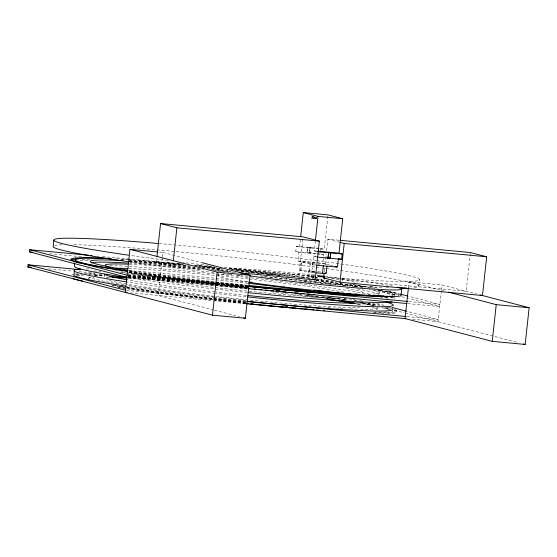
<?xml version="1.0" encoding="UTF-8"?>
<svg xmlns="http://www.w3.org/2000/svg" width="557" height="557" viewBox="0 0 557 557"><rect width="100%" height="100%" fill="white"/><g stroke="black" fill="none" stroke-linecap="round" stroke-linejoin="round"><path stroke-width="0.42" stroke-dasharray="2.79 2.09" d="M88.932 278.5L89.085 277.066A145.349 6.844 6.2 0 0 119.198 284.028M104.444 276.926L104.723 274.343M200.304 269.135L172.67 266.552L156.364 262.284L156.83 257.982M162.317 257.599L158.202 295.482L213.526 309.943M162.407 256.742L162.881 252.432L158.543 252.029M172.67 266.552L173.234 261.386M218.163 275.882L218.866 269.428M329.918 265.181L322.719 263.301L323.652 254.688L298.97 252.384L295.76 251.541L296.345 246.166L307.659 247.224L307.367 252.676L307.659 247.224M315.332 265.083L312.776 264.847L298.03 260.989L298.97 252.384M319.133 248.833L299.555 247.002L300.578 237.533M308.634 278.173L298.851 275.618L302.778 239.454M300.369 270.382L301.302 261.776M300.94 270.605L301.88 261.999M309.72 247.412L310.945 247.656L310.36 253.038L309.135 252.794L309.72 247.412L321.034 248.471L324.237 249.313L327.982 214.87M309.42 252.871L310.005 247.489M314.141 277.518L307.861 276.627L308.446 271.245L314.35 271.649M309.441 270.758L310.374 262.145M314.628 272.721L311.781 272.206L312.714 263.593L311.384 263.447A13.006 0.613 6.2 0 1 301.609 261.651A13.006 0.613 6.2 0 1 317.065 262.855M312.776 264.847L313.709 256.234L316.265 256.471M316.696 251.486L314.294 250.852L315.325 241.383M311.676 277.045L312.212 271.649L312.964 271.677L314.364 271.872L313.779 277.254L311.648 277.017L313.779 277.254M323.652 254.688L320.449 253.853L320.7 251.548M320.783 250.775L321.034 248.471M324.334 271.913L324.801 267.604M325.177 264.164L326.298 253.832M326.667 250.385L327.885 239.197L339.116 240.248M327.084 257.118L327.251 255.579M342.186 281.125L342.416 278.966L339.819 278.723M377.214 307.22L376.978 309.372A145.349 6.844 6.2 0 0 372.508 307.645M379.129 294.159L379.289 292.717M393.987 299.102L394.265 296.519M394.384 295.447L394.502 294.368M396.201 311.384L396.319 310.312M398.457 295.885L398.568 294.806A164.747 7.763 6.2 0 0 388.313 290.998M408.406 287.844L409.054 281.863L441.973 284.94L476.339 293.929M418.746 285.776L419.449 279.322M441.325 290.921L437.983 321.654L411.999 319.224M441.416 290.065L441.973 284.94M470.282 253.386L466.167 291.269L331.45 278.667M310.945 247.656L307.951 247.294M310.36 253.038L307.13 252.697M307.861 276.627L313.765 277.031M314.336 271.886L312.212 271.649M319.983 248.909L324.237 249.313M314.294 250.852L316.849 251.096M295.76 251.541L307.367 252.676M309.135 252.794L316.411 253.477M317.218 253.553L320.449 253.853M298.03 260.989L322.719 263.301M97.287 256.039L99.014 256.199M102.481 256.526L182.174 263.976M194.296 265.111L214.222 266.977M228.948 268.356L314.698 276.376M326.827 277.511L338.955 278.646M156.364 262.284L184.861 264.951M199.538 266.33L219.402 268.182M231.489 269.316L298.851 275.618M49.406 253.734L83.188 256.895M129.099 261.191L195.799 267.43M207.058 268.481L227.848 270.423M240.84 271.642L246.904 272.206M247.768 272.289L261.63 273.584M262.493 273.668L306.67 277.797M307.534 277.88L313.598 278.444M314.468 278.528L324.863 279.503M214.988 270.507L235.715 272.45M93.917 270.946L100.845 271.593M127.699 274.107L248.102 285.365M128.019 275.262L216.374 283.527M217.244 283.61L247.559 286.444M408.671 301.518L439.856 304.435L408.775 296.31M48.64 268.885L72.89 271.155M78.955 271.719L94.551 273.181M128.326 276.335L214.083 284.355M217.55 284.683L247.865 287.516M126.919 277.337L247.322 288.596M407.571 303.586L439.619 306.587L408.539 298.461M126.383 290.329L245.922 301.511M407.035 316.585L438.22 319.502L406.297 311.161M130.484 292.891L212.774 300.585M213.637 300.669L245.686 303.662M318.284 264.436L319.669 264.575M314.726 272.136L308.446 271.245M311.781 272.206L310.444 272.053A13.006 0.613 6.2 0 1 300.515 270.277A13.006 0.613 6.2 0 1 314.454 271.273M315.561 264.115L312.714 263.593M317.386 272.081L317.915 272.192M312.254 216.046L313.535 216.381M314.942 217.39L316.223 217.724M312.888 217.167L314.169 217.502M315.582 218.483L316.863 218.817A1.086 1.03 -75.4 0 1 316.432 217.174M313.285 216.436A1.086 1.03 -75.4 0 0 313.521 218.288L314.802 218.623M311.467 218.066L312.749 218.4M327.885 239.197L339.304 242.177M296.345 246.166L299.555 247.002M313.709 256.234L316.118 256.861M409.054 281.863L444.263 291.067M330.754 265.404L333.274 266.058M342.416 278.966L356.696 282.698M370.14 286.214L377.695 288.192M388.619 291.039L399.536 293.894M356.466 284.857L366.541 287.489M377.465 290.343L395.943 295.168M401.82 296.707L407.703 298.246M376.901 303.474L385.298 305.668M353.145 299.478L358.186 300.801M367.425 303.21L376.664 305.626M385.068 307.826L390.109 309.142M394.307 310.235L404.382 312.874M405.224 313.09L517.62 342.464M162.881 252.432L202.275 262.73M214.361 310.158L239.51 316.731M340.536 270.493A184.012 8.668 6.2 0 1 411.957 287.774M388.849 287.677A184.012 8.668 6.2 0 1 385.458 287.544M381.907 287.391A184.012 8.668 6.2 0 1 317.058 282.921M316.188 282.845A184.012 8.668 6.2 0 1 310.075 282.322M306.545 282.009A184.012 8.668 6.2 0 1 303.871 281.772M247.628 276.279A184.012 8.668 6.2 0 1 240.735 275.548M239.872 275.457A184.012 8.668 6.2 0 1 235.534 274.991M232.053 274.608A184.012 8.668 6.2 0 1 229.435 274.322M225.07 273.842A184.012 8.668 6.2 0 1 223.322 273.647M213.742 272.561A184.012 8.668 6.2 0 1 129.67 261.887M54.67 245.498A184.012 8.668 6.2 0 1 62.175 244.753M73.97 244.704A184.012 8.668 6.2 0 1 315.255 267.054M316.084 267.158A184.012 8.668 6.2 0 1 320.978 267.813M322.795 268.056A184.012 8.668 6.2 0 1 325.511 268.418M326.416 268.544A184.012 8.668 6.2 0 1 339.673 270.375M316.787 260.704A184.012 8.668 6.2 0 1 341.803 278.389M340.891 278.319A184.012 8.668 6.2 0 1 326.249 277.17M314.287 276.168A184.012 8.668 6.2 0 1 223.155 267.088M208.381 265.411A184.012 8.668 6.2 0 1 183.156 262.396M168.325 260.537A184.012 8.668 6.2 0 1 130.366 255.433M159.03 243.548A184.012 8.668 6.2 0 1 315.958 260.592M247.468 282.037A92.114 4.338 6.2 0 1 231.628 274.824M236.739 275.019A92.114 4.338 6.2 0 1 240.52 275.214M263.726 276.815A92.114 4.338 6.2 0 1 268.815 277.233M269.679 277.309A92.114 4.338 6.2 0 1 351.112 286.173M352.031 286.291A92.114 4.338 6.2 0 1 356.564 286.904M379.602 290.336A92.114 4.338 6.2 0 1 400.762 295.022M228.927 272.289A92.114 4.338 6.2 0 1 219.409 268.725M229.359 268.293A92.114 4.338 6.2 0 1 314.837 275.242M325.093 276.404A92.114 4.338 6.2 0 1 338.691 278.034M342.068 278.458A92.114 4.338 6.2 0 1 392.532 286.096M377.646 307.868A145.349 6.844 6.2 0 1 360.713 309.205M357.622 309.135A145.349 6.844 6.2 0 1 347.895 308.766M342.966 308.522A145.349 6.844 6.2 0 1 336.818 308.174M330.197 307.763A145.349 6.844 6.2 0 1 327.607 307.596M319.544 307.025A145.349 6.844 6.2 0 1 317.706 306.893M310.903 306.378A145.349 6.844 6.2 0 1 309.267 306.246M246.131 300.411A145.349 6.844 6.2 0 1 214.327 296.93M213.47 296.832A145.349 6.844 6.2 0 1 127.414 285.379M124.023 284.829A145.349 6.844 6.2 0 1 119.978 284.161M94.934 275.151A145.349 6.844 6.2 0 1 102.767 275.04M127.901 276.014A145.349 6.844 6.2 0 1 214.946 283.339M215.824 283.429A145.349 6.844 6.2 0 1 247.698 286.869M328.01 297.229A145.349 6.844 6.2 0 1 346.322 300.126M362.349 303.064A145.349 6.844 6.2 0 1 373.677 305.772M245.895 302.562A145.349 6.844 6.2 0 1 122.965 286.848M122.143 286.709A145.349 6.844 6.2 0 1 118.961 286.18M115.94 285.657A145.349 6.844 6.2 0 1 114.484 285.407M113.774 285.281A145.349 6.844 6.2 0 1 110.822 284.745M88.424 278.57A145.349 6.844 6.2 0 1 93.931 277.344M106.867 277.268A145.349 6.844 6.2 0 1 109.256 277.33M128.451 278.215A145.349 6.844 6.2 0 1 247.468 289.02M270.723 291.743A145.349 6.844 6.2 0 1 275.067 292.279M275.938 292.383A145.349 6.844 6.2 0 1 318.04 297.96M356.898 304.199A145.349 6.844 6.2 0 1 360.456 304.881M360.254 307.046A130.046 6.127 6.2 0 1 260.551 301.135A130.046 6.127 6.2 0 1 127.261 284.202M126.55 284.077A130.046 6.127 6.2 0 1 107.076 279.844M106.54 277.17A130.046 6.127 6.2 0 1 107.696 277.059M128.263 277.17A130.046 6.127 6.2 0 1 216.227 284.202M217.084 284.286A130.046 6.127 6.2 0 1 247.385 287.565M307.478 295.161A130.046 6.127 6.2 0 1 309.984 295.516M310.806 295.635A130.046 6.127 6.2 0 1 330.538 298.649M331.366 298.782A130.046 6.127 6.2 0 1 335.335 299.443M358.332 304.171A130.046 6.127 6.2 0 1 360.685 304.958M392.149 310.959A160.653 7.568 6.2 0 1 380.417 313.201M245.345 303.231A160.653 7.568 6.2 0 1 213.784 299.777M212.934 299.68A160.653 7.568 6.2 0 1 118.063 287.134M77.005 275.743A160.653 7.568 6.2 0 1 83.369 275.416M94.558 275.499A160.653 7.568 6.2 0 1 104.807 275.861M127.873 277.177A160.653 7.568 6.2 0 1 246.946 288.234M293.504 293.817A160.653 7.568 6.2 0 1 295.182 294.033M298.503 294.465A160.653 7.568 6.2 0 1 301.769 294.89M304.491 295.252A160.653 7.568 6.2 0 1 329.619 298.719M332.828 299.186A160.653 7.568 6.2 0 1 334.402 299.415M360.936 303.621A160.653 7.568 6.2 0 1 372.257 305.682M382.269 307.784A160.653 7.568 6.2 0 1 389.545 309.783M386.92 311.934A160.653 7.568 6.2 0 1 372.918 312.052M245.456 302.159A160.653 7.568 6.2 0 1 123.605 286.904M122.686 286.764A160.653 7.568 6.2 0 1 119.066 286.201M118.181 286.061A160.653 7.568 6.2 0 1 114.7 285.504M76.017 274.81A160.653 7.568 6.2 0 1 81.607 274.385M88.925 274.316A160.653 7.568 6.2 0 1 102.189 274.671M127.992 276.098A160.653 7.568 6.2 0 1 216.304 283.833M217.167 283.924A160.653 7.568 6.2 0 1 247.914 287.252M322.245 296.575A160.653 7.568 6.2 0 1 326.451 297.173M327.279 297.292A160.653 7.568 6.2 0 1 346.106 300.098M363.282 302.931A160.653 7.568 6.2 0 1 377.402 305.612M385.973 307.603A160.653 7.568 6.2 0 1 390.979 309.212M246.041 296.777A160.653 7.568 6.2 0 1 216.186 293.518M215.336 293.421A160.653 7.568 6.2 0 1 126.975 281.946M86.119 268.934A160.653 7.568 6.2 0 1 91.557 268.961M128.576 270.716A160.653 7.568 6.2 0 1 247.642 281.779M283.074 285.964A160.653 7.568 6.2 0 1 284.808 286.18M245.574 301.079A160.653 7.568 6.2 0 1 215.712 297.821M214.863 297.723A160.653 7.568 6.2 0 1 126.509 286.249M84.601 273.243A160.653 7.568 6.2 0 1 94.787 273.341M128.11 275.026A160.653 7.568 6.2 0 1 248.032 286.18M344.414 298.74A160.653 7.568 6.2 0 1 357.281 300.808M372.494 303.523A160.653 7.568 6.2 0 1 382.499 305.633M389.782 307.631A160.653 7.568 6.2 0 1 392.044 308.592M246.25 295.342A130.046 6.127 6.2 0 1 215.935 292.028M215.079 291.924A130.046 6.127 6.2 0 1 127.024 279.774M121.99 272.631A130.046 6.127 6.2 0 1 127.832 272.833M128.73 272.867A130.046 6.127 6.2 0 1 214.974 279.718M215.831 279.809A130.046 6.127 6.2 0 1 247.858 283.255M359.69 300.139A130.046 6.127 6.2 0 1 361.716 300.891M394.259 310.444A164.747 7.763 6.2 0 1 387.797 313.619M245.658 303.461A164.747 7.763 6.2 0 1 118.133 287.426M76.372 275.033A164.747 7.763 6.2 0 1 81.865 274.907M94.321 275.116A164.747 7.763 6.2 0 1 103.463 275.478M128.249 276.947A164.747 7.763 6.2 0 1 214.118 284.502M214.988 284.592A164.747 7.763 6.2 0 1 246.758 288.018M300.314 294.486A164.747 7.763 6.2 0 1 301.929 294.695M306.253 295.266A164.747 7.763 6.2 0 1 336.261 299.443M362.795 303.621A164.747 7.763 6.2 0 1 373.942 305.612M384.713 307.819A164.747 7.763 6.2 0 1 389.754 309.044M394.377 309.365A164.747 7.763 6.2 0 1 373.301 312.456M245.776 302.381A164.747 7.763 6.2 0 1 126.578 287.614M124.698 287.328A164.747 7.763 6.2 0 1 112.096 285.372M72.013 274.336A164.747 7.763 6.2 0 1 74.304 274.093M74.986 274.037A164.747 7.763 6.2 0 1 78.154 273.891M88.083 273.877A164.747 7.763 6.2 0 1 97.948 274.162M128.368 275.868A164.747 7.763 6.2 0 1 215.97 283.604M216.833 283.694A164.747 7.763 6.2 0 1 247.733 287.036M329.096 297.306A164.747 7.763 6.2 0 1 347.819 300.091M365.176 302.931A164.747 7.763 6.2 0 1 366.645 303.189M368.073 303.44A164.747 7.763 6.2 0 1 379.435 305.591M387.456 307.36A164.747 7.763 6.2 0 1 390.944 308.265M346.224 298.754A130.046 6.127 6.2 0 1 344.073 298.691M339.387 298.524A130.046 6.127 6.2 0 1 128.103 275.576M128.785 268.544A130.046 6.127 6.2 0 1 215.573 275.43M216.436 275.52A130.046 6.127 6.2 0 1 248.457 278.966M249.32 279.064A130.046 6.127 6.2 0 1 345.201 292.425M247.872 286.799A130.046 6.127 6.2 0 1 215.858 283.297M214.995 283.2A130.046 6.127 6.2 0 1 128.57 271.273M129.252 264.241A130.046 6.127 6.2 0 1 204.099 269.936M218.636 271.391A130.046 6.127 6.2 0 1 220.37 271.565M260.112 275.959A130.046 6.127 6.2 0 1 306.949 281.967M307.826 282.093A130.046 6.127 6.2 0 1 312.136 282.712M346.35 288.254A130.046 6.127 6.2 0 1 362.781 293.915M374.262 290.392A145.349 6.844 6.2 0 1 368.003 294.187M248.018 285.372A145.349 6.844 6.2 0 1 129.008 270.305M129.44 260.948A145.349 6.844 6.2 0 1 187.361 265.431M197.839 266.413A145.349 6.844 6.2 0 1 218.978 268.516M219.841 268.606A145.349 6.844 6.2 0 1 222.417 268.871M235.256 270.242A145.349 6.844 6.2 0 1 277.985 275.186M278.862 275.297A145.349 6.844 6.2 0 1 282.364 275.729M285.845 276.168A145.349 6.844 6.2 0 1 287.579 276.39M315.84 280.157A145.349 6.844 6.2 0 1 358.318 286.89M248.22 286.117A160.653 7.568 6.2 0 1 129.161 271.336M121.551 259.437A160.653 7.568 6.2 0 1 127.727 259.827M128.528 259.875A160.653 7.568 6.2 0 1 182.431 264.213M197.227 265.605A160.653 7.568 6.2 0 1 216.13 267.492M230.911 269.045A160.653 7.568 6.2 0 1 304.463 277.776M316.111 279.342A160.653 7.568 6.2 0 1 336.324 282.204M348.397 284.042A160.653 7.568 6.2 0 1 369.284 287.551M370.029 287.684A160.653 7.568 6.2 0 1 372.891 288.22M385.723 290.949A160.653 7.568 6.2 0 1 393.548 295.119M248.29 286.319A164.747 7.763 6.2 0 1 128.716 271.531M115.71 258.81A164.747 7.763 6.2 0 1 127.476 259.548M128.312 259.604A164.747 7.763 6.2 0 1 182.216 263.983M194.49 265.146A164.747 7.763 6.2 0 1 214.292 267.109M229.143 268.662A164.747 7.763 6.2 0 1 306.461 277.825M307.297 277.936A164.747 7.763 6.2 0 1 311.44 278.486M316.306 279.141A164.747 7.763 6.2 0 1 332.425 281.389M350.29 284.063A164.747 7.763 6.2 0 1 352.219 284.362M353.173 284.516A164.747 7.763 6.2 0 1 375.014 288.241M392.984 297.313A164.747 7.763 6.2 0 1 378.899 297.487M248.171 287.398A164.747 7.763 6.2 0 1 217.146 284.014M216.29 283.917A164.747 7.763 6.2 0 1 128.597 272.603M122.993 271.76A164.747 7.763 6.2 0 1 121.447 271.524M118.195 271.015A164.747 7.763 6.2 0 1 113.461 270.263M129.878 260.794A164.747 7.763 6.2 0 1 187.417 265.557M202.031 266.963A164.747 7.763 6.2 0 1 222.041 269.003M236.788 270.577A164.747 7.763 6.2 0 1 275.819 275.061M276.641 275.158A164.747 7.763 6.2 0 1 281.097 275.701M316.188 280.22A164.747 7.763 6.2 0 1 364.765 287.509M380.382 290.385A164.747 7.763 6.2 0 1 398.081 295.335M248.102 287.196A160.653 7.568 6.2 0 1 215.113 283.59M214.243 283.485A160.653 7.568 6.2 0 1 129.043 272.415M82.102 259.367A160.653 7.568 6.2 0 1 91.996 259.27M129.217 261.003A160.653 7.568 6.2 0 1 191.155 266.114M202.198 267.179A160.653 7.568 6.2 0 1 222.104 269.205M236.836 270.779A160.653 7.568 6.2 0 1 269.72 274.524M270.563 274.629A160.653 7.568 6.2 0 1 273.933 275.033M315.993 280.415A160.653 7.568 6.2 0 1 359.39 286.918M360.261 287.064A160.653 7.568 6.2 0 1 362.816 287.503M377.952 290.322A160.653 7.568 6.2 0 1 394.286 295.189M247.781 287.523A145.349 6.844 6.2 0 1 215.211 283.959M214.354 283.861A145.349 6.844 6.2 0 1 128.778 272.457M129.21 263.099A145.349 6.844 6.2 0 1 200.917 268.885M212.746 270.054A145.349 6.844 6.2 0 1 234.17 272.303M281.257 277.776A145.349 6.844 6.2 0 1 327.725 284.063M328.546 284.188A145.349 6.844 6.2 0 1 332.585 284.794M357.357 288.909A145.349 6.844 6.2 0 1 378.941 294.604M247.517 292.578A160.653 7.568 6.2 0 1 128.458 277.797M109.715 265.278A160.653 7.568 6.2 0 1 128.632 266.385M129.44 266.441A160.653 7.568 6.2 0 1 215.427 273.953M216.297 274.044A160.653 7.568 6.2 0 1 250.163 277.706M251.033 277.804A160.653 7.568 6.2 0 1 371.491 294.549M384.288 297.229A160.653 7.568 6.2 0 1 388.25 298.253M393.312 297.271A160.653 7.568 6.2 0 1 386.461 298.044M247.12 288.178A160.653 7.568 6.2 0 1 216.736 284.864M215.865 284.766A160.653 7.568 6.2 0 1 128.124 273.369M127.33 273.25A160.653 7.568 6.2 0 1 119.017 271.962M80.173 260.544A160.653 7.568 6.2 0 1 89.949 260.321M129.906 262.138A160.653 7.568 6.2 0 1 195.312 267.597M210.685 269.115A160.653 7.568 6.2 0 1 230.675 271.196M298.294 279.161A160.653 7.568 6.2 0 1 300 279.377M304.226 279.934A160.653 7.568 6.2 0 1 347.192 286.04M369.054 289.703A160.653 7.568 6.2 0 1 370.53 289.974M372.661 290.378A160.653 7.568 6.2 0 1 392.845 295.37M317.748 271.663A13.006 0.613 6.2 0 1 321.417 272.164M317.88 262.96A13.006 0.613 6.2 0 1 325.671 264.679M316.153 217.174A1.086 1.03 -75.4 0 1 315.596 218.602A1.086 1.03 -75.4 0 1 314.245 218.052A1.086 1.03 -75.4 0 1 314.802 216.624M316.801 218.107A1.086 1.03 -75.4 0 1 315.018 217.084M313.772 216.513A1.086 1.03 -75.4 0 1 313.911 218.1A1.086 1.03 -75.4 0 1 312.386 218.142A1.086 1.03 -75.4 0 1 312.512 216.548M312.818 216.617A1.086 1.03 -75.4 0 1 311.823 218.135A1.086 1.03 -75.4 0 1 310.945 216.582A1.086 1.03 -75.4 0 1 312.679 216.374M314.942 217.112A1.086 1.03 -75.4 0 1 313.521 218.288"/><path stroke-width="0.84" d="M202.275 262.73L250.058 275.221L245.379 318.263L212.468 315.185L27.85 266.935L28.087 264.784L80.055 269.651M126.919 277.337L29.486 251.868L29.723 249.717L88.619 255.231M53.862 240.394L53.166 246.855A184.012 8.668 6.2 0 0 127.971 261.651M74.749 262.8L74.373 266.239A160.653 7.568 6.2 0 0 126.857 277.553M74.387 271.168L73.921 275.478A160.653 7.568 6.2 0 0 125.576 286.11M157.68 251.952L129.962 249.355L125.283 292.404L127.017 292.564M157.018 256.262L160.569 223.545L303.057 236.871L319.37 241.139L315.158 279.879L240.032 272.853M173.324 260.523L176.882 227.806L160.569 223.545M212.468 315.185L217.139 272.143L129.962 249.355M300.676 236.669L303.293 212.565L327.982 214.87L342.722 218.727L338.983 253.163L342.186 253.999L341.601 259.381L330.002 258.246L330.816 252.85L328.721 252.551L327.627 252.488L328.818 252.753L328.233 258.128L316.919 257.069M315.415 240.52L318.04 216.415L303.293 212.565M315.951 272.888L322.517 273.341L323.359 265.592M339.979 240.325L470.373 252.523L486.686 256.784L482.473 295.53L339.986 282.204L323.68 277.936L324.146 273.633M326.207 273.139L326.952 266.246M328.233 258.128L328.115 256.519M328.365 254.215L328.533 252.676M330.287 258.323L330.586 252.871M338.398 258.545L337.465 267.151L317.03 265.243M339.986 282.204L344.198 243.458L340.118 242.392M401.757 288.784L401.061 295.245A92.114 4.338 6.2 0 1 349.107 293.783A92.114 4.338 6.2 0 1 248.394 282.176M408.406 287.844L405.064 318.576L492.249 341.357L525.16 344.435L529.15 307.729L480.03 294.89M492.249 341.357L496.231 304.651L448.455 292.16M330.05 258.253L327.001 257.891L327.948 258.058M315.297 277.616L317.33 277.574M318.04 216.415L342.722 218.727M176.882 227.806L319.37 241.139M344.198 243.458L486.686 256.784M317.699 251.172L338.983 253.163M317.504 251.694L328.818 252.753M330.872 252.941L342.186 253.999M328.184 257.592L329.883 257.745M90.352 255.391L92.086 255.552M323.68 277.936L325.406 278.103M29.486 251.868L32.954 252.196M217.139 272.143L250.058 275.221M496.231 304.651L529.15 307.729M248.422 286.528L407.808 301.434M27.85 266.935L31.317 267.263M248.192 288.679L406.707 303.509M246.786 301.595L406.164 316.501M246.556 303.746L405.935 318.653M314.956 277.184L315.993 277.33M339.199 258.754L341.601 259.381M334.945 266.497L336.623 266.935M400.379 294.117L407.933 296.094M312.714 279.238L315.158 279.879M392.017 307.429L406.297 311.161M523.483 343.996L525.16 344.435M29.723 249.717L127.156 275.186M243.701 317.831L245.379 318.263M28.087 264.784L125.52 290.253M406.304 287.955A184.012 8.668 6.2 0 1 401.298 287.969M324.578 277.031A184.012 8.668 6.2 0 1 317.755 276.467M128.674 255.19A184.012 8.668 6.2 0 1 158.16 243.472M397.385 287.189A92.114 4.338 6.2 0 1 360.685 288.213A92.114 4.338 6.2 0 1 249.863 275.833M317.413 275.527A92.114 4.338 6.2 0 1 324.244 276.307M112.653 277.442A145.349 6.844 6.2 0 1 126.885 278.124M327.781 299.381A145.349 6.844 6.2 0 1 352.059 303.314M109.82 276.926A130.046 6.127 6.2 0 1 126.488 277.101M341.817 300.585A130.046 6.127 6.2 0 1 355.053 303.3M386.558 302.221A160.653 7.568 6.2 0 1 247.761 296.951M126.042 281.807A160.653 7.568 6.2 0 1 80.507 269.08M250.204 282.065A160.653 7.568 6.2 0 1 251.903 282.26M314.148 289.995A160.653 7.568 6.2 0 1 315.91 290.232M317.664 290.476A160.653 7.568 6.2 0 1 337.424 293.302M392.379 308.808A160.653 7.568 6.2 0 1 247.294 301.26M362.899 301.908A130.046 6.127 6.2 0 1 247.962 295.516M127.024 279.774A130.046 6.127 6.2 0 1 104.723 274.343M248.721 283.353A130.046 6.127 6.2 0 1 312.909 291.569M324.801 310.715A164.747 7.763 6.2 0 1 323.192 310.597M319.934 310.34A164.747 7.763 6.2 0 1 316.606 310.075M314.071 309.873A164.747 7.763 6.2 0 1 309.783 309.518M308.049 309.379A164.747 7.763 6.2 0 1 303.662 309.003M301.894 308.85A164.747 7.763 6.2 0 1 255.183 304.442M253.449 304.268A164.747 7.763 6.2 0 1 249.982 303.906M248.248 303.732A164.747 7.763 6.2 0 1 246.521 303.551M82.554 281.09A164.747 7.763 6.2 0 1 73.106 278.681M307.499 309.114A160.653 7.568 6.2 0 1 305.765 308.968M302.263 308.669A160.653 7.568 6.2 0 1 299.61 308.439M296.046 308.132A160.653 7.568 6.2 0 1 292.46 307.812M289.751 307.568A160.653 7.568 6.2 0 1 286.131 307.241M283.68 307.018A160.653 7.568 6.2 0 1 280.387 306.712M277.887 306.475A160.653 7.568 6.2 0 1 274.531 306.155M271.99 305.911A160.653 7.568 6.2 0 1 268.585 305.584M266.016 305.333A160.653 7.568 6.2 0 1 263.447 305.076M260.001 304.735A160.653 7.568 6.2 0 1 257.411 304.47M253.957 304.122A160.653 7.568 6.2 0 1 251.367 303.857M247.921 303.502A160.653 7.568 6.2 0 1 246.201 303.321M287.607 306.496A164.747 7.763 6.2 0 1 285.142 306.266M115.842 268.223A130.046 6.127 6.2 0 1 127.971 268.509M110.927 267.632A130.046 6.127 6.2 0 1 109.764 267.311M108.413 266.907A130.046 6.127 6.2 0 1 127.637 264.178M357.253 294.005A145.349 6.844 6.2 0 1 354.976 293.929M350.931 293.762A145.349 6.844 6.2 0 1 248.875 285.456M127.121 269.999A145.349 6.844 6.2 0 1 122.972 260.592M383.738 295.969A160.653 7.568 6.2 0 1 249.09 286.207M127.56 271.099A160.653 7.568 6.2 0 1 111.296 258.866M393.103 296.233A164.747 7.763 6.2 0 1 249.167 286.409M127.087 271.287A164.747 7.763 6.2 0 1 108.149 258.399M280.15 290.58A164.747 7.763 6.2 0 1 275.806 290.169M70.983 260.14A164.747 7.763 6.2 0 1 78.892 258.859M79.233 263.057A160.653 7.568 6.2 0 1 74.958 260.864M91.237 262.813A145.349 6.844 6.2 0 1 128.256 263.043M392.079 301.776A160.653 7.568 6.2 0 1 248.394 292.669M314.775 294.507A160.653 7.568 6.2 0 1 313.18 294.375M309.943 294.11A160.653 7.568 6.2 0 1 307.478 293.908M304.15 293.623A160.653 7.568 6.2 0 1 301.622 293.407M298.211 293.107A160.653 7.568 6.2 0 1 294.764 292.808M292.16 292.571A160.653 7.568 6.2 0 1 288.665 292.258M286.026 292.014A160.653 7.568 6.2 0 1 281.612 291.603M279.844 291.436A160.653 7.568 6.2 0 1 276.3 291.102M273.793 290.858A160.653 7.568 6.2 0 1 270.423 290.538M267.875 290.288A160.653 7.568 6.2 0 1 265.313 290.03M261.874 289.689A160.653 7.568 6.2 0 1 259.284 289.431M255.816 289.076A160.653 7.568 6.2 0 1 254.083 288.902M249.731 288.449A160.653 7.568 6.2 0 1 247.99 288.268M325.629 272.916A13.006 0.613 6.2 0 1 322.788 273.209"/></g></svg>
